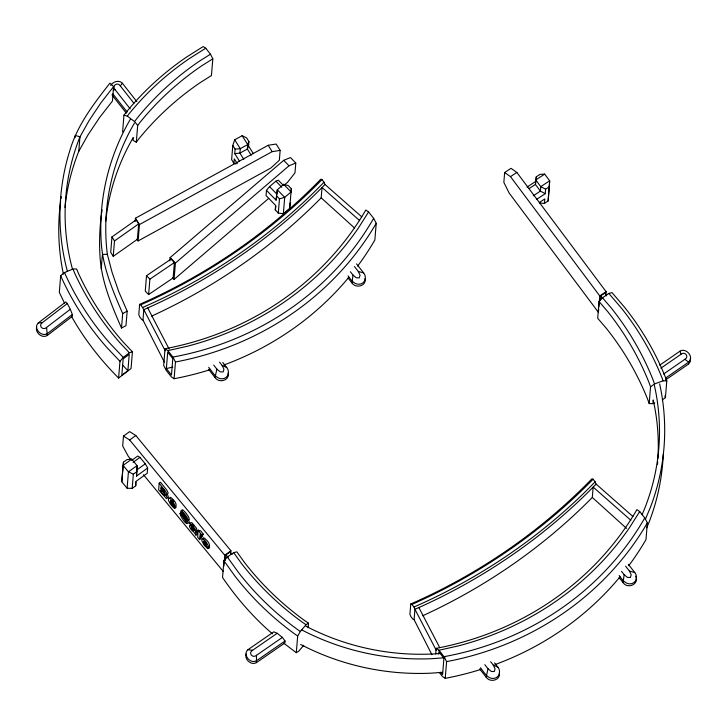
<?xml version="1.0" encoding="UTF-8"?>
<svg xmlns="http://www.w3.org/2000/svg" width="727" height="727" viewBox="0 0 727 727"><rect width="100%" height="100%" fill="white"/><g stroke="black" fill="none" stroke-linecap="round" stroke-linejoin="round"><path stroke-width="1.09" d="M147.663 467.997L136.54 476.076L137.04 465.607L131.723 459.146L126.998 459.609L123.445 462.181L121.772 481.774L127.098 488.226L132.187 488.38L135.74 485.8L136.103 481.338L147.227 473.259L147.663 467.997L145.273 463.826L139.947 457.374L137.748 456.002L131.76 460.345M136.54 476.076L137.04 465.607L128.443 471.841L127.098 488.226M539.416 203.024L544.441 203.406L548.122 200.979L549.676 180.796L544.677 174.116L539.988 174.371L536.308 176.788L535.399 184.44L540.397 191.11L545.241 193.673L545.613 189.202L549.294 186.784L549.676 180.796L540.761 186.648L540.397 191.11L533.273 195.799M276.414 195.699L279.477 198.853L284.702 197.38L291.054 191.937L291.309 188.729L288.246 185.576L283.666 184.313L277.305 189.756L276.051 200.17L266.482 190.31L269.544 186.603L275.897 181.159L278.314 180.187L283.466 185.494M266.482 190.31L266.055 195.572L275.615 205.432L275.251 209.894L278.305 213.047L283.357 213.765L289.709 208.322L290.137 202.924M36.541 327.304C35.178 332.902 42.284 338.755 47.319 335.474L46.583 327.414L70.274 309.293L67.32 303.532L65.684 301.978L38.304 322.933C32.77 328.086 41.575 337.61 47.482 333.502L72.364 314.464L70.274 309.293M71.728 316.799C84.414 339.273 100.399 359.783 118.601 378.058L131.051 368.534L132.423 351.813L123.136 341.999A298.597 280.586 4.7 0 1 78.198 272.825L76.608 268.945L72.964 269.035L64.576 272.543L60.695 275.606L59.314 292.336L64.585 303.259M75.035 137.676L75.226 135.44L79.961 136.821L89.257 120.319L100.789 103.016L113.63 86.549L109.895 83.169C94.246 103.161 78.162 123.944 70.501 148.499A243.236 228.569 4.7 0 0 67.375 271.244M78.761 151.361L79.961 136.821A235.457 221.262 4.7 0 0 72.564 269.508M72.364 314.464L72.2 316.436L47.319 335.474M113.63 86.549L112.44 101.053L99.599 117.52L88.058 134.822L78.761 151.325A235.457 221.262 4.7 0 0 64.985 207.386M101.207 268.972L102.398 254.468L107.332 254.286A235.457 221.262 4.7 0 1 134.44 123.063M111.967 236.911L110.704 252.314L113.23 256.34L137.403 239.301L138.675 223.898L136.14 219.872L111.967 236.911L114.502 240.937L113.23 256.34M122.59 131.896L123.963 115.175L125.562 113.049A298.597 280.586 4.7 0 1 186.675 56.979L203.178 46.573L205.768 48.218L210.476 54.198L212.811 58.823L211.439 75.544L199.952 82.796A298.597 280.586 4.7 0 0 138.839 138.857L136.303 142.219L133.023 140.329L133.25 137.567A235.457 221.262 4.7 0 0 105.724 221.253M136.303 142.219L137.685 125.498L140.211 122.136A298.597 280.586 4.7 0 1 201.324 66.075L212.811 58.823M107.332 254.286L112.14 272.534L118.919 292.109L127.17 311.183L125.971 325.687L121.5 328.05L122.69 313.546C112.594 290.346 102.307 266.273 101.144 240.682A243.236 228.569 4.7 0 1 130.424 119.137M118.601 378.058L119.973 361.337L123.281 357.411L129.361 352.768L132.423 351.813M135.177 221.49L135.449 218.209L268.172 145.291L276.151 144.037L280.149 150.398L279.341 160.24L270.826 168.037L138.103 240.955L136.958 239.138M138.103 240.955L139.448 224.57L135.449 218.209M127.888 370.67L129.233 354.249L123.163 358.902L121.809 375.323L127.888 370.67L122.481 364.954M230.668 554.083L230.941 550.802L135.822 435.518L129.642 431.62L123.481 436.1L122.672 445.942L128.315 456.365L131.196 459.864M123.445 462.181L121.772 481.774M361.837 216.919L324.996 184.485L324.006 182.204L321.97 179.614L320.825 179.178C269.353 232.158 207.24 274.679 139.648 304.368L138.793 314.736L139.784 317.017L141.82 319.607L142.965 320.044L164.357 362.11M142.965 320.044L143.819 309.675L140.784 304.804L139.648 304.368M146.527 275.687L145.264 291.1L148.617 294.553L173.135 277.95L174.398 262.547L171.045 259.094L146.527 275.687L149.88 279.15L148.617 294.553M132.187 488.38L133.35 474.186L136.903 471.605M169.845 260.875L170.118 257.603L283.703 160.331L290.482 157.559L295.78 163.021L294.971 172.862L287.647 182.177L284.212 185.121M357.611 266.127A298.597 280.586 4.7 0 0 374.85 240.01L376.232 223.289L373.678 218.4L368.589 211.92L365.79 210.012A298.597 280.586 4.7 0 1 165.038 348.733L163.666 365.454L166.21 370.343L171.308 376.822L174.098 378.722A298.597 280.586 4.7 0 0 210.112 369.689M166.356 368.544L167.71 352.132L172.799 358.611L171.454 375.023L166.356 368.544L172.808 367.099M172.553 277.887L174.062 279.441L175.416 263.065L289.001 165.792L295.78 163.021M159.195 483.164L158.64 489.916L166.428 498.568L166.956 498.586L167.092 497.386L165.411 494.178L166.801 494.76L166.556 492.915L159.195 483.164L160.467 482.246L166.756 490.043L168.137 492.851L167.746 493.897M160.749 491.216L160.894 489.407C165.256 493.324 167.383 500.031 160.749 491.216L162.021 490.289L165.474 494.396M160.985 488.29L161.112 486.726C165.492 490.716 166.637 495.878 160.985 488.29L162.257 487.363M174.098 378.722L175.471 362.001L172.926 357.121L167.828 350.641L165.038 348.733M199.325 531.382L198.262 530.092L196.99 531.019L196.908 532.037L197.971 533.327L197.653 537.198L199.561 539.516L200.834 538.589L200.997 536.653M198.18 531.11L198.262 530.092M199.561 539.516L199.88 535.645L201.315 537.38L202.588 536.453L202.669 535.436L201.397 536.362L201.315 537.38M232.794 145.464L235.103 149.126L234.73 153.597L239.928 153.133L247.353 149.053L248.561 146.009L248.925 141.538L246.626 137.876L242.146 135.704L234.712 139.784L232.794 145.464L231.631 159.658L233.93 163.321L235.939 164.011M228.223 373.115C229.741 380.675 218.791 383.447 215.019 377.522L216.9 369.152L213.693 365.072M233.93 163.321L234.303 158.859L237.302 163.639M308.148 627.637L308.521 623.175L304.913 620.767A298.597 280.586 4.7 0 1 244.681 562.716L236.857 551.838L233.667 552.638L227.351 557L223.925 560.771L222.544 577.492C236.729 598.285 253.378 617.423 272.471 633.844M223.88 566.197L224.77 555.274L129.66 439.989L123.481 436.1M225.415 560.444L225.861 554.946L229.768 552.111L232.131 554.401M278.305 213.047L279.477 198.853M283.357 213.765L284.702 197.38L277.305 189.756L276.942 194.227L269.544 186.603M289.709 208.322L291.309 188.729M256.422 662.642L256.513 655.291L282.403 637.406L285.029 641.014L284.866 642.986L256.422 662.642C251.242 665.696 244.408 659.516 246.071 653.991M151.67 316.109C214.61 287.265 272.58 247.198 321.18 197.835L322.034 187.475L359.701 220.635M283.766 643.204L296.298 652.701L297.679 635.98L300.36 631.463L306.076 624.711L308.521 623.175M365.136 278.514C366.653 286.075 355.703 288.846 351.932 282.921L353.022 275.097L350.387 271.744M632.963 516.534L596.122 484.1L595.131 481.819L593.096 479.229L591.951 478.793C540.479 531.773 478.366 574.294 410.764 603.983L409.919 614.351L410.909 616.632L412.945 619.222L414.09 619.658L431.92 654.718M414.09 619.658L414.944 609.29L413.954 607.009L411.909 604.419L410.764 603.983M435.7 653.918L436.164 648.348A298.597 280.586 4.7 0 0 636.916 509.627L639.715 511.535L644.804 518.015L647.357 522.904L645.976 539.625A298.597 280.586 4.7 0 1 628.737 565.742M438.654 653.937L438.835 651.746L443.924 658.226L442.579 674.638L440.671 672.211M481.229 669.313A298.597 280.586 4.7 0 1 445.224 678.346L446.596 661.625L444.052 656.735L438.954 650.256L436.164 648.348M605.891 295.035L606.154 291.754L516.852 172.453L511.036 168.31L504.656 172.508L503.847 182.35L509.127 193.028L598.43 312.328L598.703 309.057M499.349 672.729C500.867 680.29 489.916 683.062 486.145 677.146L488.026 668.767L484.818 664.687M529.165 188.529L535.399 184.44L536.308 176.788M544.441 203.406L544.814 198.934L539.498 202.424M548.122 200.979L549.294 186.784M662.252 399.959L665.423 397.651L666.795 380.93L665.914 378.431A298.597 280.586 4.7 0 0 624.602 307.312L612.007 292.618L608.817 293.417L602.51 297.779L599.075 301.551L597.703 318.281L606.472 328.504A298.597 280.586 4.7 0 1 647.784 399.632L649.175 403.567L652.891 403.658L654.791 402.967M598.875 306.867L599.775 295.953L510.472 176.643L504.656 172.508M600.547 300.069L600.902 295.671L604.946 293.008L606.636 295.916M422.796 615.724C485.736 586.88 543.705 546.813 592.305 497.45L593.159 487.09L630.827 520.25M635.68 576.257C639.678 584.199 627.419 589.497 623.057 582.536L624.148 574.712L621.512 571.358M649.175 403.567L650.547 386.846L649.156 382.911A298.597 280.586 4.7 0 0 607.845 311.783L599.075 301.551M652.973 402.64L653.191 399.95A235.457 221.262 4.7 0 1 657.899 458.619M665.55 379.948L688.496 364.091L688.66 362.128C694.458 357.257 686.124 347.306 680.027 351.15L659.716 365.181M174.307 504.72L172.526 505.61L170.282 501.748C179.478 515.679 173.907 499.713 169.064 498.168L168.464 498.522L168.519 500.44L170.245 503.929L173.644 507.819L174.916 508.173L176.188 507.246L174.916 506.901M208.285 548.612L204.523 544.496L203.651 542.188C212.838 556.119 207.268 540.161 202.424 538.616L201.824 538.961L201.879 540.879L204.26 545.286L207.74 548.667L209.558 547.685L209.012 547.74M276.051 200.17L276.642 196.208M275.251 209.894L275.96 206.141M199.352 531.019C200.325 529.111 202.442 533.464 203.296 534.209L201.706 535.735L200.061 534.027L201.397 536.362M169.618 498.095L170.336 497.25C173.244 498.931 178.497 504.692 175.08 507.555M248.925 141.538L247.725 144.582L247.353 149.053L251.26 155.269M645.412 519.205L650.383 507.373A243.236 228.569 4.7 0 0 659.662 383.92M646.703 527.793L649.193 521.877A243.236 228.569 4.7 0 0 663.278 454.366M201.706 535.735L203.296 534.209M368.589 211.92L358.438 227.969A302.723 284.466 4.7 0 1 187.184 346.297L167.828 350.641M373.678 218.4L372.724 219.908A294.471 276.705 4.7 0 1 174.744 356.712L172.926 357.121M639.715 511.535L629.564 527.584A302.723 284.466 4.7 0 1 458.31 645.912L438.954 650.256M644.804 518.015L643.849 519.532A294.471 276.705 4.7 0 1 445.869 656.327L444.052 656.735M133.904 103.225L120.328 85.95L122.363 83.214C119.083 79.606 112.93 81.606 110.704 85.441M123.963 115.175L127.325 116.12L128.979 113.93A294.471 276.705 4.7 0 1 189.247 58.642L205.768 48.218M137.685 125.498L134.568 121.573L137.049 118.274A302.723 284.466 4.7 0 1 198.998 61.431L210.476 54.198M303.741 645.258L298.742 651.165L296.298 652.701M321.97 179.614C270.38 232.458 208.304 274.96 140.784 304.804M324.006 182.204C272.652 235.321 210.503 277.85 142.828 307.394M324.996 184.485C273.525 237.465 211.412 279.986 143.819 309.675L165.202 350.814M593.096 479.229C541.506 532.073 479.429 574.575 411.909 604.419M595.131 481.819C543.778 534.936 481.628 577.465 413.954 607.009M596.122 484.1C544.65 537.08 482.537 579.601 414.944 609.29L436.327 650.429M282.403 637.406L277.187 633.29L273.806 631.836L247.952 649.702C242.155 654.564 250.479 664.514 256.586 660.67L285.029 641.014M688.496 364.091L690.223 361.764L690.323 358.593M67.32 303.532L42.402 322.597C37.813 325.432 43.02 331.058 46.583 327.414M174.062 279.441L268.717 198.389M277.187 633.29L252.578 650.292C247.843 652.901 252.769 658.771 256.513 655.291M663.587 374.014L684.861 359.32C689.596 356.712 684.68 350.841 680.926 354.322L660.879 368.18M650.547 386.846L654.509 383.956L663.079 380.839L666.795 380.93M129.66 439.989L135.822 435.518M131.723 459.146L123.117 465.389L128.443 471.841L133.35 474.186M133.068 462.372L139.947 457.374M136.676 470.069L145.273 463.826M164.266 492.143L165.538 491.216M172.172 505.32L173.444 504.402M181.95 510.736L182.059 509.781L183.004 509.99L185.73 512.735L188.438 516.597L189.365 519.387L188.093 520.305L186.067 517.924C177.097 504.938 186.448 518.987 188.093 522.84C186.448 526.484 180.26 516.034 180.032 513.435L181.305 512.508L181.423 513.235M189.656 523.531L190.928 522.613L192.055 522.813L196.544 528.338L197.217 534.209L195.945 535.127L193.845 532C189.147 529.22 186.912 520.532 193.918 529.165L192.71 526.802L189.656 523.531L191.692 524.567L195.272 529.265L195.945 535.127M191.792 529.156C189.256 523.476 197.617 535.081 191.792 529.156L193.064 528.238M192.21 529.719L193.482 528.793L193.891 529.247L192.619 530.165M193.028 530.537L194.3 529.619M193.373 530.783L194.645 529.856M205.114 545.295L206.386 544.378M205.541 545.768L206.813 544.841M208.449 548.004C211.866 545.132 206.613 539.379 203.705 537.689L203.006 539.207M224.77 555.274L230.941 550.802M114.502 240.937L138.675 223.898M665.714 377.976L688.66 362.128L684.861 359.32M149.88 279.15L174.398 262.547M510.472 176.643L516.852 172.453M544.677 174.116L535.763 179.969L540.761 186.648L545.613 189.202M527.075 187.075L535.944 181.25M536.381 199.498L545.241 193.673M599.775 295.953L606.154 291.754M139.448 224.57L272.171 151.652L280.149 150.398M122.69 313.546L127.17 311.183M113.339 90.248L115.048 89.603L130.206 108.877M190.874 524.258L190.656 525.439M235.103 149.126L240.292 148.662L247.725 144.582L242.146 135.704M38.304 322.933L42.402 322.597M444.888 657.753L431.365 658.717A243.236 228.569 4.7 0 1 301.823 629.946M442.57 672.339L430.166 673.22A243.236 228.569 4.7 0 1 300.633 644.449M167.701 497.65L168.446 497.177L167.455 494.451M188.766 523.086L189.411 522.586L188.729 520.205M247.952 649.702L252.578 650.292M354.458 266.555L358.302 271.453L363.673 272.952C366.653 276.369 365.581 282.485 361.019 283.884C355.149 285.793 350.877 280.049 348.069 275.842M625.574 566.169L629.428 571.068L634.798 572.567C637.779 575.984 636.707 582.1 632.145 583.508C626.274 585.408 622.003 579.664 619.195 575.457M219.545 362.155L222.18 365.508L226.76 367.553C229.741 370.97 228.669 377.086 224.107 378.485C216.601 380.703 212.566 371.851 208.704 367.317M490.67 661.77L493.306 665.123L497.886 667.168C500.867 670.585 499.794 676.71 495.232 678.109C488.144 680.263 484.037 672.221 480.474 667.759M192.882 524.885L193.982 525.875M306.076 624.711L302.55 622.348A302.723 284.466 4.7 0 1 241.482 563.498L233.667 552.638M300.36 631.463L298.015 629.891A294.471 276.705 4.7 0 1 238.61 572.649L227.351 557M297.679 635.98L295.398 634.453A298.597 280.586 4.7 0 1 235.166 576.402L223.925 560.771M445.224 678.346L442.425 676.437L439.244 672.384M191.228 524.376L191.683 524.703M127.325 116.12L134.568 121.573M321.18 197.835L354.603 228.06M592.305 497.45L626.565 528.429M225.861 554.946L228.233 557.227M283.703 160.331L289.001 165.792M283.666 184.313L291.054 191.937M275.897 181.159L281.822 187.257M170.118 257.603L175.416 263.065M120.328 85.95C117.774 81.56 111.34 85.722 115.048 89.603M129.361 352.768L120.091 342.962A302.723 284.466 4.7 0 1 74.536 272.834L72.964 269.035M123.281 357.411L109.922 343.289A294.471 276.705 4.7 0 1 65.612 275.07L64.576 272.543M119.973 361.337L106.633 347.233A298.597 280.586 4.7 0 1 61.704 278.059L60.695 275.606M172.617 500.067L173.717 501.385M353.022 275.097L356.348 277.805L359.265 277.859L360.074 275.224L358.302 271.453M624.148 574.712L627.474 577.42L630.391 577.474L631.2 574.839L629.428 571.068M216.9 369.152L220.226 371.86L223.144 371.915L223.952 369.28L222.18 365.508M488.026 668.767L491.343 671.475L494.269 671.53L495.078 668.895L493.306 665.123M180.032 513.435L182.014 515.688C191.755 530.247 182.977 516.979 180.632 511.09L181.732 510.917L184.458 513.662L187.166 517.524L188.093 520.305M608.817 293.417L621.431 308.13A294.471 276.705 4.7 0 1 662.17 378.267L663.079 380.839M602.51 297.779L611.262 307.984A302.723 284.466 4.7 0 1 653.146 380.094L654.509 383.956M163.593 488.98L164.575 490.152M196.99 531.019L198.053 532.309L198.389 531.255L199.171 531.682L202.024 535.136M143.446 474.713L223.425 571.658M628.319 564.325L634.798 572.567M619.168 577.592L623.057 582.536M356.548 263.892L363.673 272.952M348.042 277.978L351.932 282.921M122.363 83.214L136.803 101.589M112.83 93.828L127.189 112.085M111.985 94.928L126.344 113.185M494.533 662.906L497.886 667.168M479.666 668.904L486.145 677.146M222.744 362.446L226.76 367.553M208.54 369.289L215.019 377.522M173.035 505.647L174.916 508.173M268.172 145.291L272.171 151.652M248.561 146.009L253.369 153.661M234.712 139.784L240.292 148.662L239.928 153.133L243.836 159.349M234.73 153.597L239.537 161.249M183.922 516.597L184.54 517.615M600.902 295.671L602.592 298.57M418.861 607.518L439.726 647.648M147.735 307.903L169.118 349.042M121.5 328.05C111.404 304.849 101.117 280.776 99.953 255.186A243.236 228.569 4.7 0 1 101.362 215.265M664.832 395.988L665.423 397.651M680.027 351.15L680.926 354.322M135.695 481.983L135.74 485.8M348.905 277.214A298.597 280.586 4.7 0 1 223.907 364.981M376.232 223.289A298.597 280.586 4.7 0 1 175.471 362.001M101.644 213.12A243.236 228.569 4.7 0 1 102.116 209.912M63.403 274.124A243.236 228.569 4.7 0 1 60.668 200.934M60.968 198.798A243.236 228.569 4.7 0 1 61.286 196.653M657.662 462.008A235.457 221.262 4.7 0 1 657.472 464.271M654.391 385.446A235.457 221.262 4.7 0 1 642.059 514.752M441.344 653.437A235.457 221.262 4.7 0 1 305.958 626.201M620.031 576.829A298.597 280.586 4.7 0 1 495.023 664.596M647.357 522.904A298.597 280.586 4.7 0 1 446.596 661.625M170.518 500.63L173.253 504.474L172.444 502.312L170.518 500.63M203.887 541.079L206.613 544.914L205.805 542.751L203.887 541.079"/></g></svg>
